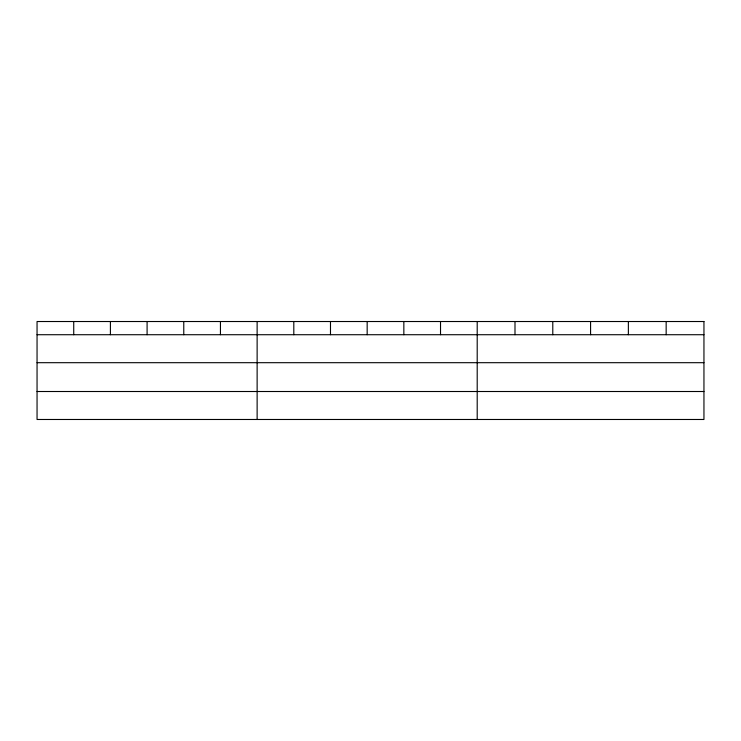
<?xml version="1.0" encoding="UTF-8"?>
<svg xmlns="http://www.w3.org/2000/svg" width="741" height="741" viewBox="0 0 741 741"><rect width="100%" height="100%" fill="white"/><g stroke="black" fill="none" stroke-linecap="round" stroke-linejoin="round"><path stroke-width="1.11" d="M37.05 334.719L703.95 334.719M37.05 362.692L703.95 362.692M37.05 391.507L703.95 391.507M666.159 321.52L666.159 334.719M628.368 321.52L628.368 334.719M590.577 321.52L590.577 334.719M552.786 321.52L552.786 334.719M514.995 321.52L514.995 334.719M477.204 321.52L477.204 419.48M440.525 321.52L440.525 334.719M403.845 321.52L403.845 334.719M367.166 321.52L367.166 334.719M330.486 321.52L330.486 334.719M293.806 321.52L293.806 334.719M257.127 321.52L257.127 419.48M220.447 321.52L220.447 334.719M183.768 321.52L183.768 334.719M147.089 321.52L147.089 334.719M110.409 321.52L110.409 334.719M73.73 321.52L73.73 334.719M703.95 321.52L37.05 321.52L37.05 419.48L703.95 419.48L703.95 321.52"/></g></svg>
